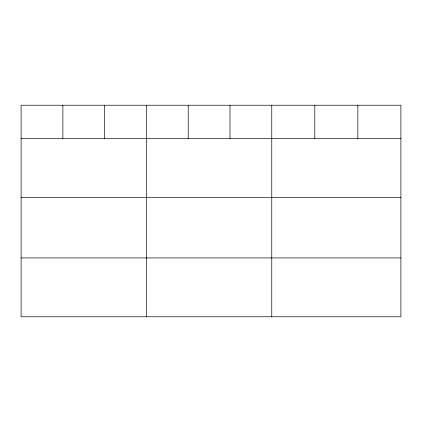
<?xml version="1.0" encoding="UTF-8"?>
<svg xmlns="http://www.w3.org/2000/svg" width="422" height="422" viewBox="0 0 422 422"><rect width="100%" height="100%" fill="white"/><g stroke="black" fill="none" stroke-linecap="round" stroke-linejoin="round"><path stroke-width="0.63" d="M400.9 138.474L400.9 316.774L21.1 316.774L21.1 105.226L400.9 105.226L400.9 138.474L21.1 138.474M21.1 197.311L400.9 197.311M21.1 257.932L400.9 257.932M357.856 105.226L357.856 138.474M314.812 105.226L314.812 138.474M271.768 105.226L271.768 316.774M229.99 105.226L229.99 138.474M188.212 105.226L188.212 138.474M146.434 105.226L146.434 316.774M104.656 105.226L104.656 138.474M62.878 105.226L62.878 138.474"/></g></svg>
